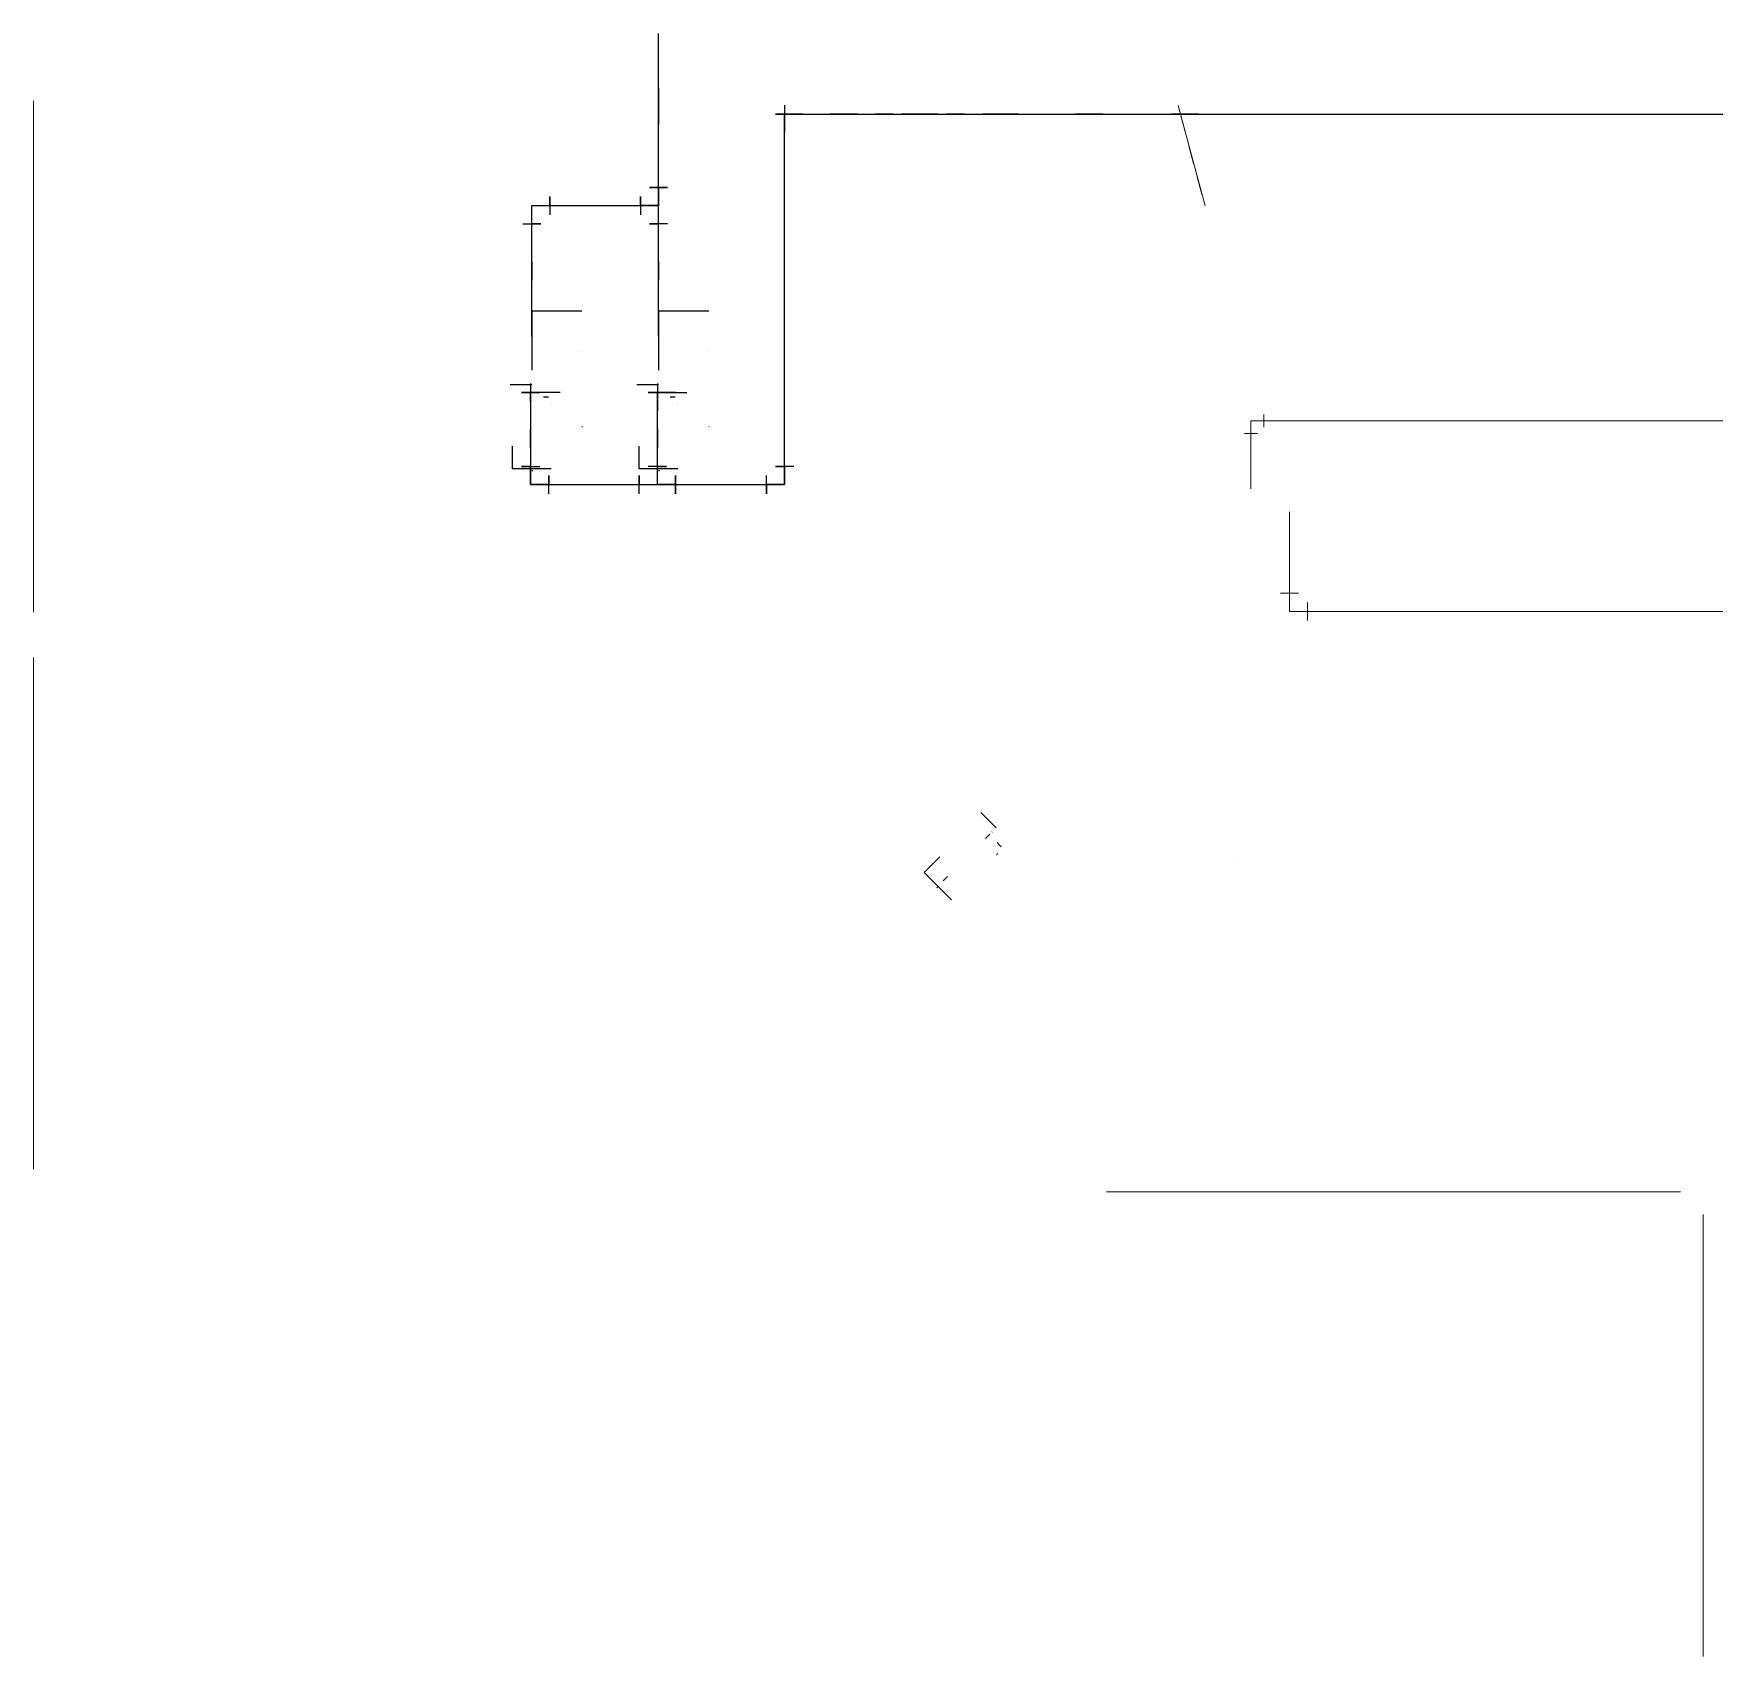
# Model space of a CAD drawing. Header units: inches. Extents: x -304.5 to -285.6, y -19.6 to -9.9.
# Drawn here: x -304.5 to -295.22, y -18.87 to -9.91 of the extents above; entities that cross this region are included whole.
import ezdxf

# ---------------------------------------------------------------- set-up
doc = ezdxf.new("R2010")
doc.units = ezdxf.units.IN
doc.header["$MEASUREMENT"] = 0
doc.layers.get('0').update_dxf_attribs({"color": 5})
for name, color, linetype in [('3D Bombas', 177, 'Continuous'), ('3D Tanques Aceite', 253, 'Continuous'), ('3D Tuberia Descarga Camion', 3, 'Continuous'), ('Ejes tuberia', 1, 'Continuous'), ('Elementos', 254, 'Continuous')]:
    doc.layers.add(name, color=color, linetype=linetype)
doc.layers.add('3D Cerramiento Tanques', color=7, linetype='Continuous', lineweight=0, true_color=0x1c1d1b)
doc.layers.add('3D Tu.A. Tuberia oleina', color=6, linetype='Continuous', lineweight=0)
doc.layers.add('Cotas Oleina', color=1, linetype='Continuous', lineweight=9)
pattern_1 = [(45, (-306.54808, -223187.32664), (-0.08980256121, 0.08980256121), []), (135, (-306.54808, -223187.32664), (-0.08980256121, -0.08980256121), [])]

# ---------------------------------------------------------------- blocks, each defined once
blk = doc.blocks.new('bomba')
at = {"extrusion": (-1, 6.12323e-17, -1.22467e-16)}
for p, q in [((-0.5438, -0.1065, -0.2603), (-0.5438, 0.1065, -0.2603)), ((-0.4852, 0, -0.157), (-0.4852, 0, -0.3636)), ((-0.149, 0, -0.3657), (-0.149, 0, -0.1676)), ((-0.098, 0, -0.368), (-0.098, 0, -0.3538)), ((-0.5532, 0, -0.2603), (-0.5532, -0.0051, -0.2515)), ((-0.149, -0.0926, -0.1951), (-0.149, -0.0652, -0.1951)), ((-0.149, -0.0652, -0.1676), (-0.149, -0.0652, -0.1951)), ((-0.182, -0.1065, -0.2957), (-0.182, -0.1065, -0.2944)), ((-0.182, -0.1065, -0.2858), (-0.182, -0.1065, -0.2844)), ((-0.182, -0.1065, -0.2759), (-0.182, -0.1065, -0.2745)), ((-0.182, -0.1065, -0.266), (-0.182, -0.1065, -0.2646)), ((-0.182, -0.1065, -0.256), (-0.182, -0.1065, -0.2547)), ((-0.182, -0.1065, -0.2461), (-0.182, -0.1065, -0.2447)), ((-0.182, -0.1065, -0.2362), (-0.182, -0.1065, -0.2348)), ((-0.182, -0.1065, -0.2263), (-0.182, -0.1065, -0.2249)), ((-0.182, -0.1065, -0.2163), (-0.182, -0.1065, -0.215))]:
    blk.add_line(p, q, dxfattribs=at)
at = {"extrusion": (-6.12323e-17, -1, -1.83697e-16)}
blk.add_line((-0.5438, 0.1065, -0.2603), (-0.4198, 0.1065, -0.2603), dxfattribs=at)
blk.add_line((-0.0809, 0, -0.2667), (-0.0809, 0.119, -0.2667))

msp = doc.modelspace()

# ---------------------------------------------------------------- hatches: boundary and pattern name
at = {"layer": '3D Cerramiento Tanques', "ltscale": 0.004, "extrusion": (8.42659e-14, -1, 0)}
h = msp.add_hatch(dxfattribs=at)
h.set_pattern_fill('ANSI37', color=256, scale=0.04)
h.set_pattern_definition([(45, (-309.44808, -223187.32664), (-0.08980256121, 0.08980256121), []), (135, (-309.44808, -223187.32664), (-0.08980256121, -0.08980256121), [])])
h.paths.add_polyline_path([(-301.7244, 4.0316), (-304.3744, 4.0316), (-304.3744, 1.8816), (-301.7244, 1.8816)])
h = msp.add_hatch(dxfattribs=at)
h.set_pattern_fill('ANSI37', color=256, scale=0.04)
h.set_pattern_definition(pattern_1)
h.paths.add_polyline_path([(-298.8244, 4.0316), (-301.4744, 4.0316), (-301.4744, 1.8816), (-298.8244, 1.8816)])
h = msp.add_hatch(dxfattribs=at)
h.set_pattern_fill('ANSI37', color=256, scale=0.04)
h.set_pattern_definition([(45, (-303.64808, -223187.32664), (-0.08980256121, 0.08980256121), []), (135, (-303.64808, -223187.32664), (-0.08980256121, -0.08980256121), [])])
h.paths.add_polyline_path([(-295.9244, 4.0316), (-298.5744, 4.0316), (-298.5744, 1.8816), (-295.9244, 1.8816)])
h = msp.add_hatch(dxfattribs=at)
h.set_pattern_fill('ANSI37', color=256, scale=0.04)
h.set_pattern_definition([(45, (-300.74808, -223187.32664), (-0.08980256121, 0.08980256121), []), (135, (-300.74808, -223187.32664), (-0.08980256121, -0.08980256121), [])])
h.paths.add_polyline_path([(-293.0244, 4.0316), (-295.6744, 4.0316), (-295.6744, 1.8816), (-293.0244, 1.8816)])
at = {"layer": '3D Cerramiento Tanques', "ltscale": 0.004, "extrusion": (-1, -8.42659e-14, 0)}
h = msp.add_hatch(dxfattribs=at)
h.set_pattern_fill('ANSI37', color=256, scale=0.04)
h.set_pattern_definition([(45, (1173576.26579, -223175.71357), (-0.089802561211, 0.089802561211), []), (135, (1173576.26579, -223175.71357), (-0.089802561211, -0.089802561211), [])])
h.paths.add_polyline_path([(13.1019, 4.0316), (10.2769, 4.0316), (10.2769, 1.8816), (13.1019, 1.8816)])
h.paths.add_polyline_path([(13.2219, 1.9416), (13.2319, 1.9416), (13.2319, 1.8916), (13.2219, 1.8916)])
h.paths.add_polyline_path([(13.1769, 1.7916), (13.2769, 1.7916), (13.2769, 1.7816), (13.1769, 1.7816)])
h = msp.add_hatch(dxfattribs=at)
h.set_pattern_fill('ANSI37', color=256, scale=0.04)
h.set_pattern_definition([(45, (1173579.34079, -223175.71357), (-0.089802561211, 0.089802561211), []), (135, (1173579.34079, -223175.71357), (-0.089802561211, -0.089802561211), [])])
h.paths.add_polyline_path([(16.1769, 4.0316), (13.3519, 4.0316), (13.3519, 1.8816), (16.1769, 1.8816)])
h.paths.add_polyline_path([(16.2969, 1.9416), (16.3069, 1.9416), (16.3069, 1.8916), (16.2969, 1.8916)])
h.paths.add_polyline_path([(16.2519, 1.7916), (16.3519, 1.7916), (16.3519, 1.7816), (16.2519, 1.7816)])
at = {"layer": '3D Cerramiento Tanques', "ltscale": 0.004, "extrusion": (8.42659e-14, -1, 0)}
h = msp.add_hatch(dxfattribs=at)
h.set_pattern_fill('ANSI37', color=256, scale=0.04)
h.set_pattern_definition([(45, (-309.44808, -223187.32664), (-0.08980256121, 0.08980256121), []), (135, (-309.44808, -223187.32664), (-0.08980256121, -0.08980256121), [])])
h.paths.add_polyline_path([(-301.7244, 4.0316), (-304.3744, 4.0316), (-304.3744, 1.8816), (-301.7244, 1.8816)])
h = msp.add_hatch(dxfattribs=at)
h.set_pattern_fill('ANSI37', color=256, scale=0.04)
h.set_pattern_definition(pattern_1)
h.paths.add_polyline_path([(-298.8244, 4.0316), (-301.4744, 4.0316), (-301.4744, 1.8816), (-298.8244, 1.8816)])
h = msp.add_hatch(dxfattribs=at)
h.set_pattern_fill('ANSI37', color=256, scale=0.04)
h.set_pattern_definition([(45, (-298.62443, -223178.71349), (-0.08980256121, 0.08980256121), []), (135, (-298.62443, -223178.71349), (-0.08980256121, -0.08980256121), [])])
h.paths.add_polyline_path([(-295.4044, 4.0342), (-298.5744, 4.0342), (-298.5744, 1.8916), (-295.4044, 1.8916)])
at = {"layer": '3D Cerramiento Tanques', "ltscale": 0.004, "extrusion": (-1, -8.42659e-14, 0)}
h = msp.add_hatch(dxfattribs=at)
h.set_pattern_fill('ANSI37', color=256, scale=0.04)
h.set_pattern_definition([(45, (1173584.91657, -223178.78857), (-0.089802561211, 0.089802561211), []), (135, (1173584.91657, -223178.78857), (-0.089802561211, -0.089802561211), [])])
h.paths.add_polyline_path([(16.4269, 1.8916), (18.8669, 1.8916), (18.8669, 4.0316), (16.4269, 4.0316)])

# ---------------------------------------------------------------- linework, layer by layer
at = {"layer": '3D Bombas', "extrusion": (-1.22465e-16, -1, -1.83699e-16)}
for p, q in [((-301.471, -12.0765, 0.8402), (-301.4683, -12.0765, 0.8449)), ((-300.771, -12.0765, 0.8402), (-300.7683, -12.0765, 0.8449))]:
    msp.add_line(p, q, dxfattribs=at)
at = {"layer": '3D Cerramiento Tanques', "ltscale": 0.004, "extrusion": (-1, -8.42659e-14, 0)}
for points, elevation in [([(10.2769, 4.0316), (10.2769, 1.8816), (13.1019, 1.8816), (13.1019, 4.0316)], 304.4994), ([(13.3519, 4.0316), (13.3519, 1.8816), (16.1769, 1.8816), (16.1769, 4.0316)], 304.4993), ([(16.4269, 4.0316), (18.8669, 4.0316), (18.8669, 1.8916), (16.4269, 1.8916)], 295.2794)]:
    msp.add_lwpolyline(points, close=True, dxfattribs=dict(at, elevation=elevation))
at = {"layer": '3D Cerramiento Tanques', "ltscale": 0.004, "extrusion": (8.42659e-14, -1, 0), "elevation": 16.3019}
msp.add_lwpolyline([(-298.5744, 4.0342), (-298.5744, 1.8916), (-295.4044, 1.8916), (-295.4044, 4.0342)], close=True, dxfattribs=at)
at = {"layer": '3D Tanques Aceite', "extrusion": (0.122788, 0.122788, 0.984808)}
msp.add_line((-299.1834, -14.2919, 2.4018), (-299.2675, -14.2078, 2.4018), dxfattribs=at)
at = {"layer": '3D Tanques Aceite', "extrusion": (-0.696364, -0.696364, 0.173648)}
for p, q in [((-299.2429, -14.3515, 2.3161), (-299.2186, -14.3271, 2.5112)), ((-299.2077, -14.3163, 2.3051), (-299.206, -14.3145, 2.319)), ((-299.1725, -14.3732, 2.5112), (-299.1759, -14.3766, 2.4841)), ((-299.1565, -14.396, 2.4841), (-299.1759, -14.3766, 2.4841)), ((-299.1821, -14.4412, 2.3908), (-299.1819, -14.441, 2.3921)), ((-299.1809, -14.44, 2.4006), (-299.1807, -14.4398, 2.4019)), ((-299.1796, -14.4388, 2.4103), (-299.1795, -14.4386, 2.4117)), ((-299.1784, -14.4375, 2.4201), (-299.1783, -14.4374, 2.4215)), ((-299.1772, -14.4363, 2.4299), (-299.177, -14.4362, 2.4312)), ((-299.176, -14.4351, 2.4397), (-299.1758, -14.4349, 2.441)), ((-299.1748, -14.4339, 2.4494), (-299.1746, -14.4337, 2.4508)), ((-299.1736, -14.4327, 2.4592), (-299.1734, -14.4325, 2.4606)), ((-299.1723, -14.4315, 2.469), (-299.1722, -14.4313, 2.4703)), ((-299.4297, -14.6888, 2.4885), (-299.5803, -14.5382, 2.4885)), ((-299.4514, -14.56, 2.58), (-299.4768, -14.5853, 2.3766)), ((-299.5115, -14.62, 2.4901), (-299.5068, -14.6225, 2.4988))]:
    msp.add_line(p, q, dxfattribs=at)
at = {"layer": '3D Tanques Aceite', "extrusion": (0.707107, -0.707107, 1.38778e-17)}
msp.add_line((-299.5803, -14.5382, 2.4885), (-299.4939, -14.4518, 2.467), dxfattribs=at)
at = {"layer": '3D Tanques Aceite', "color": 250, "ltscale": 2, "extrusion": (-1, 0, 0), "elevation": 297.8639}
msp.add_lwpolyline([(14.4841, 2.9616), (14.4841, 0.7793)], dxfattribs=at)
at = {"layer": '3D Tu.A. Tuberia oleina'}
for p, q in [((-301.7545, -12.3969, 1.1416), (-301.7545, -12.3969, 1.1416)), ((-301.0545, -12.3969, 1.1416), (-301.0545, -12.3969, 1.1416))]:
    msp.add_line(p, q, dxfattribs=at)
at = {"layer": '3D Tu.A. Tuberia oleina', "extrusion": (-1.54055e-15, -6.12323e-17, -1), "elevation": -9.2916}
msp.add_lwpolyline([(297.8111, -12.1149), (297.7411, -12.1149), (297.7761, -12.1149), (297.7761, -12.0449), (297.7061, -12.0449), (297.7061, -12.0099), (297.7061, -12.0799)], dxfattribs=at)
at = {"layer": '3D Tu.A. Tuberia oleina', "extrusion": (-1, 2.00409e-28, -3.63659e-13), "elevation": 297.7761}
msp.add_lwpolyline([(12.4198, 9.2216), (12.3498, 9.2216), (12.3848, 9.2216), (12.3848, 9.2916), (12.3148, 9.2916), (12.3148, 9.3266), (12.3148, 9.2566)], dxfattribs=at)
at = {"layer": '3D Tu.A. Tuberia oleina', "extrusion": (-1, 3.63659e-13, 0), "elevation": 297.5639}
msp.add_lwpolyline([(12.5469, 0.9916), (12.6469, 0.9916), (12.5969, 0.9916), (12.5969, 0.8916), (12.6969, 0.8916), (12.6969, 0.8416), (12.6969, 0.9416)], dxfattribs=at)
at = {"layer": '3D Tu.A. Tuberia oleina', "extrusion": (6.12323e-17, -1.54055e-15, -1), "elevation": -0.8916}
msp.add_lwpolyline([(297.4639, -13.1469), (297.4639, -13.0469), (297.4639, -13.0969), (297.5639, -13.0969), (297.5639, -12.9969), (297.6139, -12.9969), (297.5139, -12.9969)], dxfattribs=at)
at = {"layer": '3D Tu.A. Tuberia oleina'}
for points in [[(-297.7761, -12.3848, 9.1416), (-297.7761, -12.3848, 9.2916), (-297.7761, -12.0449, 9.2916), (-287.0606, -12.0449, 9.2916), (-287.0606, -12.0449, 4.1616), (-285.5606, -12.0449, 4.1616)], [(-294.5979, -17.6742, 1.1386), (-294.5979, -17.3519, 1.1386), (-294.5979, -17.3519, 0.8916), (-294.5979, -13.0969, 0.8916), (-297.5639, -13.0969, 0.8916), (-297.5639, -12.5969, 0.8916), (-297.5639, -12.5969, 1.2916)]]:
    msp.add_polyline3d(points, dxfattribs=at)
at = {"layer": '3D Tuberia Descarga Camion', "extrusion": (1, 3.5253e-13, -1.22465e-16), "elevation": -301.0482}
msp.add_lwpolyline([(-10.2065, 1.8756), (-10.2065, 1.7756), (-10.2065, 1.8256), (-10.3065, 1.8256), (-10.3065, 1.7256), (-10.3565, 1.7256), (-10.2565, 1.7256)], dxfattribs=at)
at = {"layer": '3D Tuberia Descarga Camion', "extrusion": (-1, -1.13665e-12, 3.63659e-13)}
for points, elevation in [([(10.2565, 0.972), (10.3565, 0.972), (10.3065, 0.972), (10.3065, 0.872), (10.4065, 0.872), (10.4065, 0.822), (10.4065, 0.922)], 301.0482), ([(10.3019, 1.2416), (10.4019, 1.2416), (10.3519, 1.2416), (10.3519, 1.1416), (10.4519, 1.1416), (10.4519, 1.0916), (10.4519, 1.1916)], 300.3518)]:
    msp.add_lwpolyline(points, dxfattribs=dict(at, elevation=elevation))
at = {"layer": '3D Tuberia Descarga Camion', "extrusion": (0, -1, -1.83697e-16)}
for points, elevation in [([(-300.2518, 2.3116), (-300.2518, 2.2116), (-300.2518, 2.2616), (-300.3518, 2.2616), (-300.3518, 2.1616), (-300.4018, 2.1616), (-300.3018, 2.1616)], 10.3519), ([(-301.6546, 1.56), (-301.6546, 1.46), (-301.6546, 1.51), (-301.7546, 1.51), (-301.7546, 1.41), (-301.8046, 1.41), (-301.7046, 1.41)], 11.889), ([(-300.9546, 1.56), (-300.9546, 1.46), (-300.9546, 1.51), (-301.0546, 1.51), (-301.0546, 1.41), (-301.1046, 1.41), (-301.0046, 1.41)], 11.889)]:
    msp.add_lwpolyline(points, dxfattribs=dict(at, elevation=elevation))
at = {"layer": '3D Tuberia Descarga Camion', "extrusion": (-3.63659e-13, 1, -3.06162e-16), "elevation": -10.3519}
for points in [[(300.1518, 2.3116), (300.1518, 2.2116), (300.1518, 2.2616), (299.9518, 2.2616), (299.9518, 2.2116), (299.9518, 2.3116), (299.9518, 2.2616), (300.0518, 2.2616), (300.0518, 2.1616), (300.0018, 2.1616), (300.1018, 2.1616)], [(299.2594, 2.3116), (299.2594, 2.2116), (299.2594, 2.2616), (299.0594, 2.2616), (299.0594, 2.2116), (299.0594, 2.3116), (299.0594, 2.2616), (299.1594, 2.2616), (299.1594, 2.1616), (299.1094, 2.1616), (299.2094, 2.1616)]]:
    msp.add_lwpolyline(points, dxfattribs=at)
at = {"layer": '3D Tuberia Descarga Camion', "extrusion": (-3.63843e-13, 1, -1.33674e-28), "elevation": -10.3519}
msp.add_lwpolyline([(300.1018, 1.8616), (300.0018, 1.8616), (300.0518, 1.8616), (300.0518, 1.7616), (299.9518, 1.7616), (299.9518, 1.7116), (299.9518, 1.8116)], dxfattribs=at)
at = {"layer": '3D Tuberia Descarga Camion', "extrusion": (0, -1, 0), "elevation": 10.3519}
for points in [[(-300.0518, 2.2616), (-300.0518, 1.7616), (-299.1594, 1.7616), (-299.1594, 2.2616)], [(-299.7056, 2.3116), (-299.7056, 2.2116), (-299.7056, 2.2616), (-299.5056, 2.2616), (-299.5056, 2.3116), (-299.5056, 2.2116), (-299.5056, 2.2616), (-299.6056, 2.1616), (-299.7056, 2.2616), (-299.6056, 2.2616), (-299.6056, 2.2483), (-299.6204, 2.2483), (-299.5908, 2.2483), (-299.6204, 2.2483), (-299.6204, 2.2285), (-299.6035, 2.2285), (-299.6204, 2.2285), (-299.6204, 2.2001)]]:
    msp.add_lwpolyline(points, dxfattribs=at)
at = {"layer": '3D Tuberia Descarga Camion', "extrusion": (-3.63721e-13, -1, 0), "elevation": 10.3519}
for points in [[(-299.8518, 2.2366), (-299.8518, 2.2866), (-299.7518, 2.2366), (-299.7518, 2.2866), (-299.8518, 2.2366)], [(-299.6556, 1.7366), (-299.6556, 1.7866), (-299.5556, 1.7366), (-299.5556, 1.7866), (-299.6556, 1.7366)], [(-299.4594, 2.2366), (-299.4594, 2.2866), (-299.3594, 2.2366), (-299.3594, 2.2866), (-299.4594, 2.2366)]]:
    msp.add_lwpolyline(points, dxfattribs=at)
at = {"layer": '3D Tuberia Descarga Camion', "extrusion": (3.63843e-13, 1, -1.33674e-28), "elevation": -10.3519}
msp.add_lwpolyline([(299.1094, 1.8616), (299.2094, 1.8616), (299.1594, 1.8616), (299.1594, 1.7616), (299.2594, 1.7616), (299.2594, 1.7116), (299.2594, 1.8116)], dxfattribs=at)
at = {"layer": '3D Tuberia Descarga Camion', "extrusion": (-3.63659e-13, 1, 1.52061e-12), "elevation": -10.3519}
for points in [[(298.7948, 2.2116), (298.7948, 2.3116), (298.7948, 2.2616), (298.5948, 2.2616), (298.5948, 2.3116), (298.5948, 2.2116), (298.5948, 2.2616), (298.6948, 2.2616), (298.6948, 2.3616), (298.6448, 2.3616), (298.7448, 2.3616)], [(298.2654, 2.2116), (298.2654, 2.3116), (298.2654, 2.2616), (298.0654, 2.2616), (298.0654, 2.3116), (298.0654, 2.2116), (298.0654, 2.2616), (298.1654, 2.2616), (298.1654, 2.3616), (298.1154, 2.3616), (298.2154, 2.3616)]]:
    msp.add_lwpolyline(points, dxfattribs=at)
at = {"layer": '3D Tuberia Descarga Camion', "extrusion": (-3.67394e-16, -3.63659e-13, -1), "elevation": -0.872}
msp.add_lwpolyline([(300.9982, -10.9565), (301.0982, -10.9565), (301.0482, -10.9565), (301.0482, -10.7565), (301.0982, -10.7565), (300.9982, -10.7565), (301.0482, -10.7565), (301.0482, -10.8565), (301.1482, -10.8565), (301.1482, -10.8065), (301.1482, -10.9065)], dxfattribs=at)
at = {"layer": '3D Tuberia Descarga Camion', "extrusion": (-1.54055e-15, -6.12323e-17, -1), "elevation": -0.872}
msp.add_lwpolyline([(301.7982, -10.9565), (301.6982, -10.9565), (301.7482, -10.9565), (301.7482, -10.8565), (301.6482, -10.8565), (301.6482, -10.8065), (301.6482, -10.9065)], dxfattribs=at)
at = {"layer": '3D Tuberia Descarga Camion', "extrusion": (-1, 3.63904e-13, 0)}
for points, elevation in [([(11.1671, 0.897), (11.1671, 0.847), (11.2671, 0.897), (11.2671, 0.847), (11.1671, 0.897)], 301.7482), ([(11.1671, 0.897), (11.1671, 0.847), (11.2671, 0.897), (11.2671, 0.847), (11.1671, 0.897)], 301.0482), ([(12.093, 1.1666), (12.093, 1.1166), (12.193, 1.1666), (12.193, 1.1166), (12.093, 1.1666)], 301.7545), ([(12.093, 1.1666), (12.093, 1.1166), (12.193, 1.1666), (12.193, 1.1166), (12.093, 1.1666)], 301.0545)]:
    msp.add_lwpolyline(points, dxfattribs=dict(at, elevation=elevation))
at = {"layer": '3D Tuberia Descarga Camion', "extrusion": (-1, 0, 6.12323e-17)}
for elevation in [301.7545, 301.0545]:
    msp.add_lwpolyline([(11.839, 1.2416), (11.939, 1.2416), (11.889, 1.2416), (11.889, 1.1416), (11.989, 1.1416), (11.989, 1.0916), (11.989, 1.1916)], dxfattribs=dict(at, elevation=elevation))
at = {"layer": '3D Tuberia Descarga Camion', "extrusion": (6.12323e-17, -1.54055e-15, -1), "elevation": -1.1416}
msp.add_lwpolyline([(301.6545, -12.4469), (301.6545, -12.3469), (301.6545, -12.3969), (301.7545, -12.3969), (301.7545, -12.2969), (301.8045, -12.2969), (301.7045, -12.2969)], dxfattribs=at)
at = {"layer": '3D Tuberia Descarga Camion', "extrusion": (-3.63659e-13, 3.67394e-16, -1), "elevation": -1.1416}
msp.add_lwpolyline([(301.1545, -12.4469), (301.1545, -12.3469), (301.1545, -12.3969), (300.9545, -12.3969), (300.9545, -12.3469), (300.9545, -12.4469), (300.9545, -12.3969), (301.0545, -12.3969), (301.0545, -12.2969), (301.0045, -12.2969), (301.1045, -12.2969)], dxfattribs=at)
at = {"layer": '3D Tuberia Descarga Camion', "extrusion": (1.54055e-15, 6.12323e-17, -1), "elevation": -1.1416}
msp.add_lwpolyline([(300.3018, -12.2969), (300.4018, -12.2969), (300.3518, -12.2969), (300.3518, -12.3969), (300.4518, -12.3969), (300.4518, -12.4469), (300.4518, -12.3469)], dxfattribs=at)
at = {"layer": '3D Tuberia Descarga Camion'}
for points in [[(-301.7482, -11.5777, 0.872), (-301.7482, -10.8565, 0.872), (-301.7482, -10.8565, 0.872), (-301.0482, -10.8565, 0.872), (-301.0482, -10.3065, 0.872), (-301.0482, -10.3065, 1.8256), (-301.0482, -9.9065, 1.8256)], [(-301.5912, -11.889, 1.51), (-301.7546, -11.889, 1.51), (-301.7545, -11.889, 1.1416), (-301.7545, -12.3969, 1.1416), (-300.3518, -12.3969, 1.1416), (-300.3518, -12.3969, 1.1416), (-300.3518, -10.3519, 1.1416), (-300.3518, -10.3519, 1.1416), (-300.3518, -10.3519, 2.2616), (-289.5168, -10.3519, 2.2616), (-289.5168, -10.3519, 2.2616), (-289.5168, -10.3519, 2.4886)], [(-301.0482, -11.5777, 0.872), (-301.0482, -10.8565, 0.872), (-301.0482, -10.8565, 0.872), (-301.0482, -10.8565, 0.872), (-301.0482, -10.8565, 0.872), (-301.0482, -10.8565, 0.872), (-301.0482, -10.8565, 0.872)], [(-301.0545, -12.3969, 1.1416), (-301.0545, -12.3969, 1.1416), (-301.0545, -11.889, 1.1416), (-301.0546, -11.889, 1.51), (-300.8912, -11.889, 1.51)]]:
    msp.add_polyline3d(points, dxfattribs=at)
at = {"layer": 'Cotas Oleina', "ltscale": 2, "extrusion": (-0.965929, -0.258808, -1.83697e-16), "elevation": 290.6857}
msp.add_lwpolyline([(-67.0684, 2.5386), (-67.0684, 2.4386), (-67.0684, 2.4886), (-67.1684, 2.4886), (-67.1684, 2.3886), (-67.2184, 2.3886), (-67.1184, 2.3886)], dxfattribs=at)
at = {"layer": 'Cotas Oleina', "ltscale": 2, "elevation": 2.4886}
msp.add_lwpolyline([(-298.0298, -10.8583), (-298.1654, -10.3519)], dxfattribs=at)
at = {"layer": 'Cotas Oleina', "ltscale": 2, "extrusion": (0, -1, 0), "elevation": 10.3519}
msp.add_lwpolyline([(-298.1654, 2.4886), (-298.1654, 2.2616)], dxfattribs=at)
at = {"layer": 'Cotas Oleina', "ltscale": 2, "extrusion": (-0.965929, -0.258808, 0), "elevation": 290.6857}
for points in [[(-66.9879, 2.4636), (-66.9879, 2.5136), (-66.8879, 2.4636), (-66.8879, 2.5136)], [(-66.8101, 2.4636), (-66.8101, 2.5136), (-66.7101, 2.4636), (-66.7101, 2.5136), (-66.8101, 2.4636)]]:
    msp.add_lwpolyline(points, dxfattribs=at)
at = {"layer": 'Ejes tuberia'}
for points in [[(-301.471, -11.4397, 1.4008), (-301.471, -11.4397, 1.2887), (-301.7482, -11.4397, 1.2887), (-301.7482, -11.7656, 1.2887), (-301.7482, -11.7656, 1.0887)], [(-300.771, -11.4397, 1.4008), (-300.771, -11.4397, 1.2887), (-301.0482, -11.4397, 1.2887), (-301.0482, -11.7656, 1.2887), (-301.0482, -11.7656, 1.0887)]]:
    msp.add_polyline3d(points, dxfattribs=at)
at = {"layer": 'Elementos'}
for p, q in [((-301.471, -11.664, 0.8866), (-301.471, -11.664, 0.9466)), ((-300.771, -11.664, 0.8866), (-300.771, -11.664, 0.9466))]:
    msp.add_line(p, q, dxfattribs=at)

# ---------------------------------------------------------------- block references
at = {"layer": '3D Bombas', "rotation": 90}
for p in [(-301.7482, -11.7656, 1.1387), (-301.0482, -11.7656, 1.1387)]:
    msp.add_blockref('bomba', p, dxfattribs=at)

doc.saveas('drawing.dxf')
